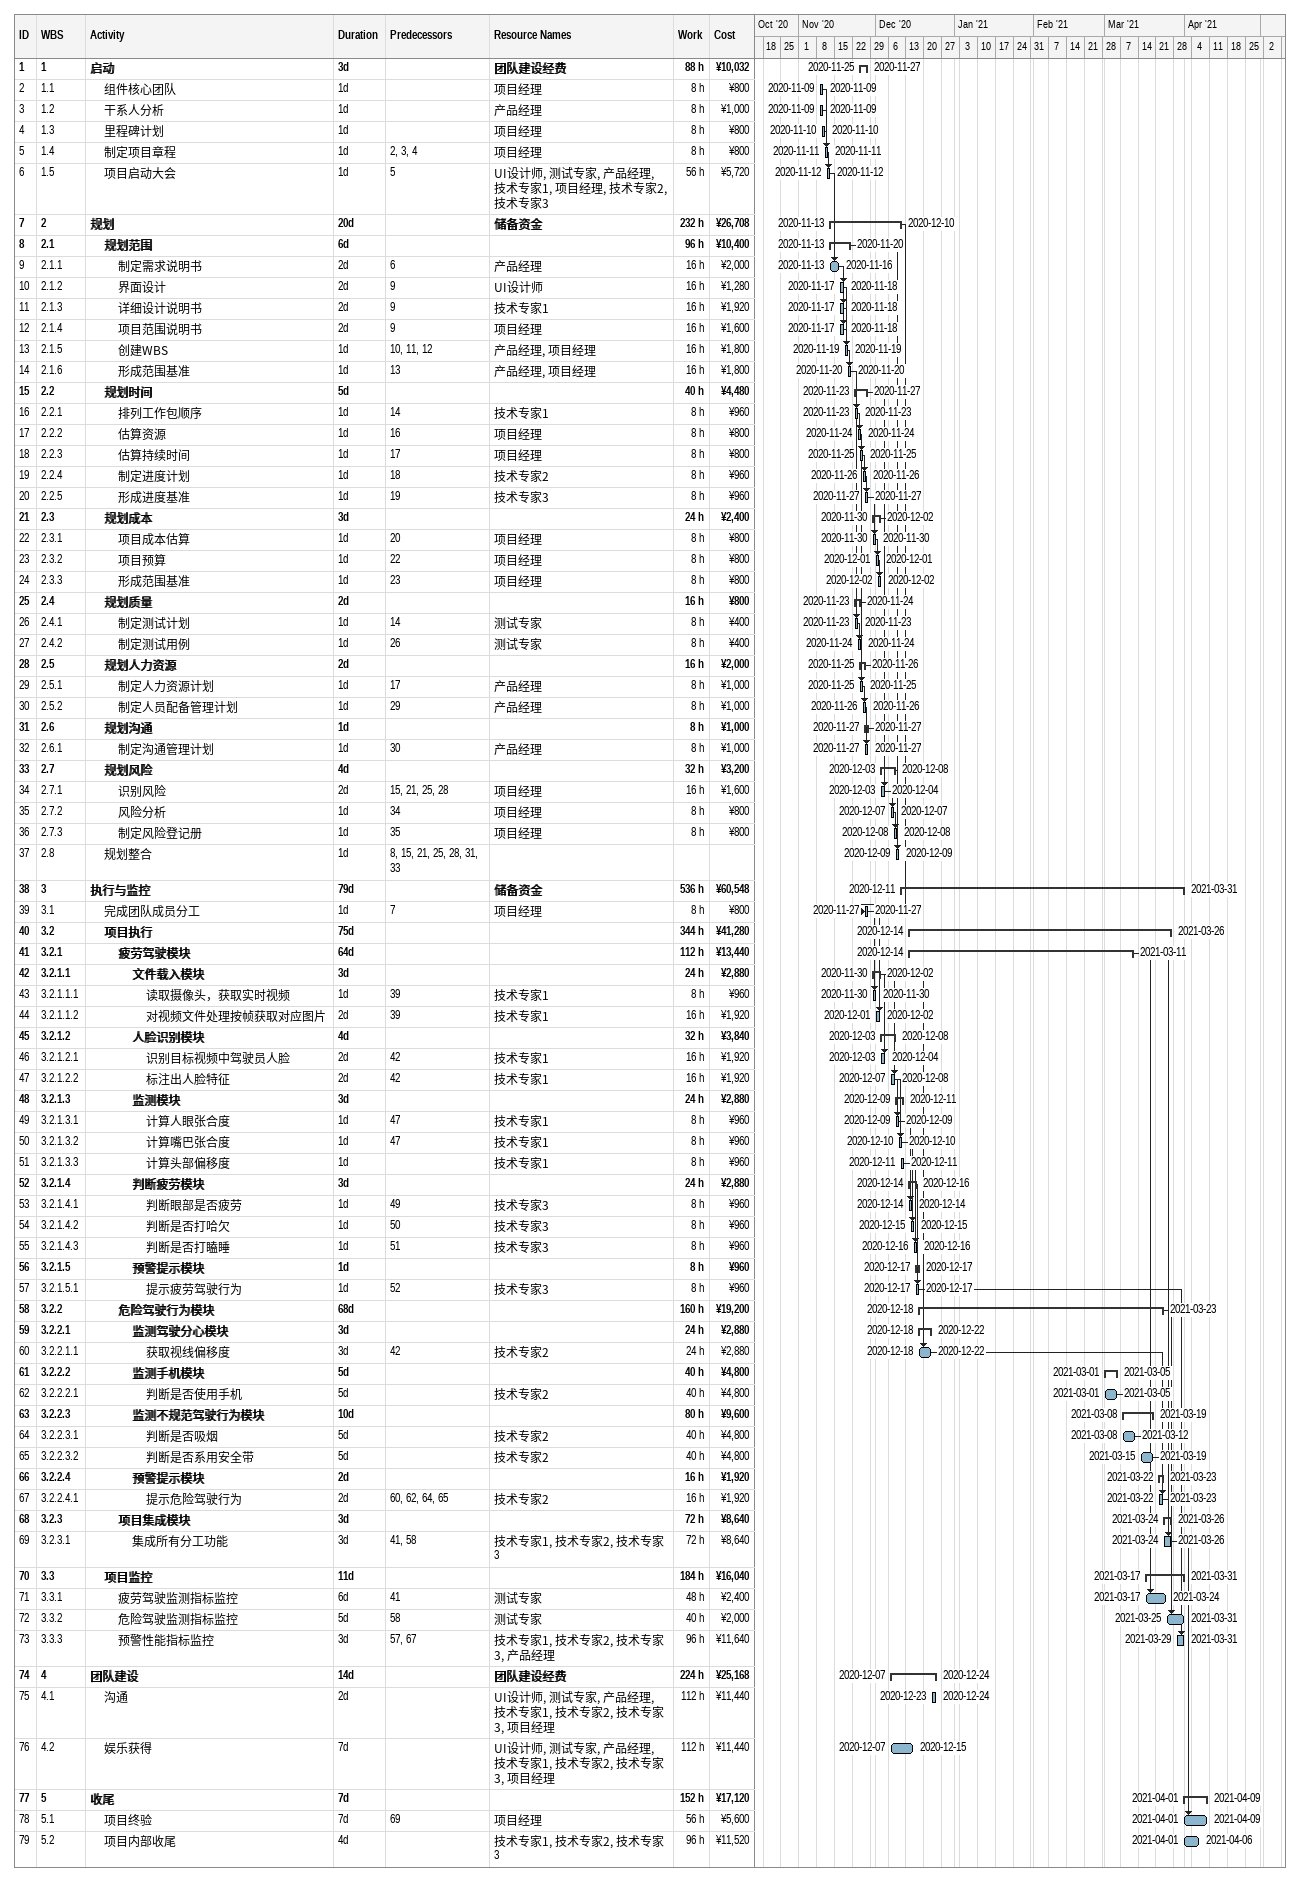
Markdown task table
| ID | WBS | Task | Duration | Start | Finish | Predecessors | Resources | Work (h) | Cost (¥) |
|---|---|---|---|---|---|---|---|---|---|
| 1 | 1 | **启动** | 3d | 2020-11-25 | 2020-11-27 |  | 团队建设经费 | 88 | 10032 |
| 2 | 1.1 | 组件核心团队 | 1d | 2020-11-09 | 2020-11-09 |  | 项目经理 | 8 | 800 |
| 3 | 1.2 | 干系人分析 | 1d | 2020-11-09 | 2020-11-09 |  | 产品经理 | 8 | 1000 |
| 4 | 1.3 | 里程碑计划 | 1d | 2020-11-10 | 2020-11-10 |  | 项目经理 | 8 | 800 |
| 5 | 1.4 | 制定项目章程 | 1d | 2020-11-11 | 2020-11-11 | 2, 3, 4 | 项目经理 | 8 | 800 |
| 6 | 1.5 | 项目启动大会 | 1d | 2020-11-12 | 2020-11-12 | 5 | UI设计师, 测试专家, 产品经理, 技术专家1, 项目经理, 技术专家2, 技术专家3 | 56 | 5720 |
| 7 | 2 | **规划** | 20d | 2020-11-13 | 2020-12-10 |  | 储备资金 | 232 | 26708 |
| 8 | 2.1 | **规划范围** | 6d | 2020-11-13 | 2020-11-20 |  |  | 96 | 10400 |
| 9 | 2.1.1 | 制定需求说明书 | 2d | 2020-11-13 | 2020-11-16 | 6 | 产品经理 | 16 | 2000 |
| 10 | 2.1.2 | 界面设计 | 2d | 2020-11-17 | 2020-11-18 | 9 | UI设计师 | 16 | 1280 |
| 11 | 2.1.3 | 详细设计说明书 | 2d | 2020-11-17 | 2020-11-18 | 9 | 技术专家1 | 16 | 1920 |
| 12 | 2.1.4 | 项目范围说明书 | 2d | 2020-11-17 | 2020-11-18 | 9 | 项目经理 | 16 | 1600 |
| 13 | 2.1.5 | 创建WBS | 1d | 2020-11-19 | 2020-11-19 | 10, 11, 12 | 产品经理, 项目经理 | 16 | 1800 |
| 14 | 2.1.6 | 形成范围基准 | 1d | 2020-11-20 | 2020-11-20 | 13 | 产品经理, 项目经理 | 16 | 1800 |
| 15 | 2.2 | **规划时间** | 5d | 2020-11-23 | 2020-11-27 |  |  | 40 | 4480 |
| 16 | 2.2.1 | 排列工作包顺序 | 1d | 2020-11-23 | 2020-11-23 | 14 | 技术专家1 | 8 | 960 |
| 17 | 2.2.2 | 估算资源 | 1d | 2020-11-24 | 2020-11-24 | 16 | 项目经理 | 8 | 800 |
| 18 | 2.2.3 | 估算持续时间 | 1d | 2020-11-25 | 2020-11-25 | 17 | 项目经理 | 8 | 800 |
| 19 | 2.2.4 | 制定进度计划 | 1d | 2020-11-26 | 2020-11-26 | 18 | 技术专家2 | 8 | 960 |
| 20 | 2.2.5 | 形成进度基准 | 1d | 2020-11-27 | 2020-11-27 | 19 | 技术专家3 | 8 | 960 |
| 21 | 2.3 | **规划成本** | 3d | 2020-11-30 | 2020-12-02 |  |  | 24 | 2400 |
| 22 | 2.3.1 | 项目成本估算 | 1d | 2020-11-30 | 2020-11-30 | 20 | 项目经理 | 8 | 800 |
| 23 | 2.3.2 | 项目预算 | 1d | 2020-12-01 | 2020-12-01 | 22 | 项目经理 | 8 | 800 |
| 24 | 2.3.3 | 形成范围基准 | 1d | 2020-12-02 | 2020-12-02 | 23 | 项目经理 | 8 | 800 |
| 25 | 2.4 | **规划质量** | 2d | 2020-11-23 | 2020-11-24 |  |  | 16 | 800 |
| 26 | 2.4.1 | 制定测试计划 | 1d | 2020-11-23 | 2020-11-23 | 14 | 测试专家 | 8 | 400 |
| 27 | 2.4.2 | 制定测试用例 | 1d | 2020-11-24 | 2020-11-24 | 26 | 测试专家 | 8 | 400 |
| 28 | 2.5 | **规划人力资源** | 2d | 2020-11-25 | 2020-11-26 |  |  | 16 | 2000 |
| 29 | 2.5.1 | 制定人力资源计划 | 1d | 2020-11-25 | 2020-11-25 | 17 | 产品经理 | 8 | 1000 |
| 30 | 2.5.2 | 制定人员配备管理计划 | 1d | 2020-11-26 | 2020-11-26 | 29 | 产品经理 | 8 | 1000 |
| 31 | 2.6 | **规划沟通** | 1d | 2020-11-27 | 2020-11-27 |  |  | 8 | 1000 |
| 32 | 2.6.1 | 制定沟通管理计划 | 1d | 2020-11-27 | 2020-11-27 | 30 | 产品经理 | 8 | 1000 |
| 33 | 2.7 | **规划风险** | 4d | 2020-12-03 | 2020-12-08 |  |  | 32 | 3200 |
| 34 | 2.7.1 | 识别风险 | 2d | 2020-12-03 | 2020-12-04 | 15, 21, 25, 28 | 项目经理 | 16 | 1600 |
| 35 | 2.7.2 | 风险分析 | 1d | 2020-12-07 | 2020-12-07 | 34 | 项目经理 | 8 | 800 |
| 36 | 2.7.3 | 制定风险登记册 | 1d | 2020-12-08 | 2020-12-08 | 35 | 项目经理 | 8 | 800 |
| 37 | 2.8 | 规划整合 | 1d | 2020-12-09 | 2020-12-09 | 8, 15, 21, 25, 28, 31, 33 |  |  |  |
| 38 | 3 | **执行与监控** | 79d | 2020-12-11 | 2021-03-31 |  | 储备资金 | 536 | 60548 |
| 39 | 3.1 | 完成团队成员分工 | 1d | 2020-11-27 | 2020-11-27 | 7 | 项目经理 | 8 | 800 |
| 40 | 3.2 | **项目执行** | 75d | 2020-12-14 | 2021-03-26 |  |  | 344 | 41280 |
| 41 | 3.2.1 | **疲劳驾驶模块** | 64d | 2020-12-14 | 2021-03-11 |  |  | 112 | 13440 |
| 42 | 3.2.1.1 | **文件载入模块** | 3d | 2020-11-30 | 2020-12-02 |  |  | 24 | 2880 |
| 43 | 3.2.1.1.1 | 读取摄像头，获取实时视频 | 1d | 2020-11-30 | 2020-11-30 | 39 | 技术专家1 | 8 | 960 |
| 44 | 3.2.1.1.2 | 对视频文件处理按帧获取对应图片 | 2d | 2020-12-01 | 2020-12-02 | 39 | 技术专家1 | 16 | 1920 |
| 45 | 3.2.1.2 | **人脸识别模块** | 4d | 2020-12-03 | 2020-12-08 |  |  | 32 | 3840 |
| 46 | 3.2.1.2.1 | 识别目标视频中驾驶员人脸 | 2d | 2020-12-03 | 2020-12-04 | 42 | 技术专家1 | 16 | 1920 |
| 47 | 3.2.1.2.2 | 标注出人脸特征 | 2d | 2020-12-07 | 2020-12-08 | 42 | 技术专家1 | 16 | 1920 |
| 48 | 3.2.1.3 | **监测模块** | 3d | 2020-12-09 | 2020-12-11 |  |  | 24 | 2880 |
| 49 | 3.2.1.3.1 | 计算人眼张合度 | 1d | 2020-12-09 | 2020-12-09 | 47 | 技术专家1 | 8 | 960 |
| 50 | 3.2.1.3.2 | 计算嘴巴张合度 | 1d | 2020-12-10 | 2020-12-10 | 47 | 技术专家1 | 8 | 960 |
| 51 | 3.2.1.3.3 | 计算头部偏移度 | 1d | 2020-12-11 | 2020-12-11 |  | 技术专家1 | 8 | 960 |
| 52 | 3.2.1.4 | **判断疲劳模块** | 3d | 2020-12-14 | 2020-12-16 |  |  | 24 | 2880 |
| 53 | 3.2.1.4.1 | 判断眼部是否疲劳 | 1d | 2020-12-14 | 2020-12-14 | 49 | 技术专家3 | 8 | 960 |
| 54 | 3.2.1.4.2 | 判断是否打哈欠 | 1d | 2020-12-15 | 2020-12-15 | 50 | 技术专家3 | 8 | 960 |
| 55 | 3.2.1.4.3 | 判断是否打瞌睡 | 1d | 2020-12-16 | 2020-12-16 | 51 | 技术专家3 | 8 | 960 |
| 56 | 3.2.1.5 | **预警提示模块** | 1d | 2020-12-17 | 2020-12-17 |  |  | 8 | 960 |
| 57 | 3.2.1.5.1 | 提示疲劳驾驶行为 | 1d | 2020-12-17 | 2020-12-17 | 52 | 技术专家3 | 8 | 960 |
| 58 | 3.2.2 | **危险驾驶行为模块** | 68d | 2020-12-18 | 2021-03-23 |  |  | 160 | 19200 |
| 59 | 3.2.2.1 | **监测驾驶分心模块** | 3d | 2020-12-18 | 2020-12-22 |  |  | 24 | 2880 |
| 60 | 3.2.2.1.1 | 获取视线偏移度 | 3d | 2020-12-18 | 2020-12-22 | 42 | 技术专家2 | 24 | 2880 |
| 61 | 3.2.2.2 | **监测手机模块** | 5d | 2021-03-01 | 2021-03-05 |  |  | 40 | 4800 |
| 62 | 3.2.2.2.1 | 判断是否使用手机 | 5d | 2021-03-01 | 2021-03-05 |  | 技术专家2 | 40 | 4800 |
| 63 | 3.2.2.3 | **监测不规范驾驶行为模块** | 10d | 2021-03-08 | 2021-03-19 |  |  | 80 | 9600 |
| 64 | 3.2.2.3.1 | 判断是否吸烟 | 5d | 2021-03-08 | 2021-03-12 |  | 技术专家2 | 40 | 4800 |
| 65 | 3.2.2.3.2 | 判断是否系用安全带 | 5d | 2021-03-15 | 2021-03-19 |  | 技术专家2 | 40 | 4800 |
| 66 | 3.2.2.4 | **预警提示模块** | 2d | 2021-03-22 | 2021-03-23 |  |  | 16 | 1920 |
| 67 | 3.2.2.4.1 | 提示危险驾驶行为 | 2d | 2021-03-22 | 2021-03-23 | 60, 62, 64, 65 | 技术专家2 | 16 | 1920 |
| 68 | 3.2.3 | **项目集成模块** | 3d | 2021-03-24 | 2021-03-26 |  |  | 72 | 8640 |
| 69 | 3.2.3.1 | 集成所有分工功能 | 3d | 2021-03-24 | 2021-03-26 | 41, 58 | 技术专家1, 技术专家2, 技术专家3 | 72 | 8640 |
| 70 | 3.3 | **项目监控** | 11d | 2021-03-17 | 2021-03-31 |  |  | 184 | 16040 |
| 71 | 3.3.1 | 疲劳驾驶监测指标监控 | 6d | 2021-03-17 | 2021-03-24 | 41 | 测试专家 | 48 | 2400 |
| 72 | 3.3.2 | 危险驾驶监测指标监控 | 5d | 2021-03-25 | 2021-03-31 | 58 | 测试专家 | 40 | 2000 |
| 73 | 3.3.3 | 预警性能指标监控 | 3d | 2021-03-29 | 2021-03-31 | 57, 67 | 技术专家1, 技术专家2, 技术专家3, 产品经理 | 96 | 11640 |
| 74 | 4 | **团队建设** | 14d | 2020-12-07 | 2020-12-24 |  | 团队建设经费 | 224 | 25168 |
| 75 | 4.1 | 沟通 | 2d | 2020-12-23 | 2020-12-24 |  | UI设计师, 测试专家, 产品经理, 技术专家1, 技术专家2, 技术专家3, 项目经理 | 112 | 11440 |
| 76 | 4.2 | 娱乐获得 | 7d | 2020-12-07 | 2020-12-15 |  | UI设计师, 测试专家, 产品经理, 技术专家1, 技术专家2, 技术专家3, 项目经理 | 112 | 11440 |
| 77 | 5 | **收尾** | 7d | 2021-04-01 | 2021-04-09 |  |  | 152 | 17120 |
| 78 | 5.1 | 项目终验 | 7d | 2021-04-01 | 2021-04-09 | 69 | 项目经理 | 56 | 5600 |
| 79 | 5.2 | 项目内部收尾 | 4d | 2021-04-01 | 2021-04-06 |  | 技术专家1, 技术专家2, 技术专家3 | 96 | 11520 |
